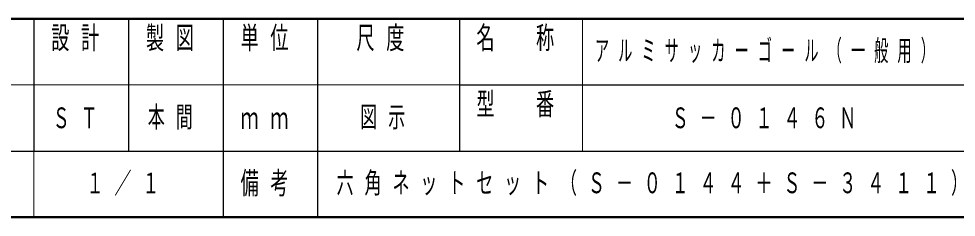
# Model space of a CAD drawing. Units: millimetres on the paper, scale 1:40. Extents: x -720 to 0, y 0 to 267.
# Drawn here: x -234.1 to -135, y 0 to 21 of the extents above; entities that cross this region are included whole.
import ezdxf

# ---------------------------------------------------------------- set-up
doc = ezdxf.new("R2010")
doc.units = ezdxf.units.MM
doc.layers.add('NAKAMURA図枠', color=7, linetype='Continuous', lineweight=13)
doc.layers.add('図面情報', color=7, linetype='Continuous')
doc.styles.add('ＭＳ ゴシック', font='')
doc.styles.get('ＭＳ ゴシック').set_extended_font_data('MS Gothic')

msp = doc.modelspace()

# ---------------------------------------------------------------- linework, layer by layer
at = {"layer": 'NAKAMURA図枠', "lineweight": 50}
for p, q in [((-385, 21), (0, 21)), ((-385, 0), (0, 0))]:
    msp.add_line(p, q, dxfattribs=at)
at = {"layer": 'NAKAMURA図枠', "color": 211, "lineweight": 25}
for p, q in [((-232.5, 21), (-232.5, 7)), ((-222.5, 21), (-222.5, 7)), ((-212.5, 21), (-212.5, 0)), ((-202.5, 21), (-202.5, 7)), ((-187.5, 21), (-187.5, 7)), ((-187.5, 14), (-70, 14)), ((-242.5, 7), (0, 7))]:
    msp.add_line(p, q, dxfattribs=at)
at = {"layer": 'NAKAMURA図枠'}
for p, q in [((-174.5, 21), (-174.5, 7)), ((-242.5, 14), (-187.5, 14)), ((-232.5, 7), (-232.5, 0))]:
    msp.add_line(p, q, dxfattribs=at)
at = {"layer": 'NAKAMURA図枠', "lineweight": 25}
msp.add_line((-202.5, 7), (-202.5, 0), dxfattribs=at)

# ---------------------------------------------------------------- texts
at = {"layer": 'NAKAMURA図枠', "color": 4, "char_height": 2.346, "style": 'ＭＳ ゴシック'}
for s, insert, attachment_point in [('\\T1.64;\\W0.6;設計', (-227.5, 20.167), 2), ('\\T1.64;\\W0.6;製図', (-217.5, 20.167), 2), ('\\T1.64;\\W0.6;単位', (-207.5, 20.167), 2), ('\\T1.64;\\W0.6;尺度', (-195.25, 20.167), 2), ('\\T1.64;\\W0.6;名\u3000称', (-181, 20.167), 2), ('\\T1.64;\\W0.6;型\u3000番', (-181, 13.167), 2), ('\\T1.64;\\W0.6;ｍｍ', (-207.5, 10.5), 5), ('\\T1.64;\\W0.6;備考', (-207.5, 3.5), 5)]:
    msp.add_mtext(s, dxfattribs=dict(at, insert=insert, attachment_point=attachment_point))
at = {"layer": '図面情報', "char_height": 2.199, "style": 'ＭＳ ゴシック'}
for s, insert, attachment_point in [('\\T1.64;\\W0.5;アルミサッカーゴール（一般用）', (-154.75, 17.5), 5), ('\\T1.64;\\W0.6;本間', (-217.5, 10.5), 5), ('\\T1.64;\\W0.6;図示', (-198, 10.5), 4), ('\\T1.64;\\W0.6;ＳＴ', (-230.5, 10.5), 4), ('\\T1.64;\\W0.6;Ｓ－０１４６Ｎ', (-154.75, 10.5), 5), ('\\T1.64;\\W0.6;１／１', (-222.5, 3.5), 5), ('\\T1.64;\\W0.6;六角ネットセット（Ｓ－０１４４＋Ｓ－３４１１）', (-200.5, 3.5), 4)]:
    msp.add_mtext(s, dxfattribs=dict(at, insert=insert, attachment_point=attachment_point))

doc.saveas('drawing.dxf')
